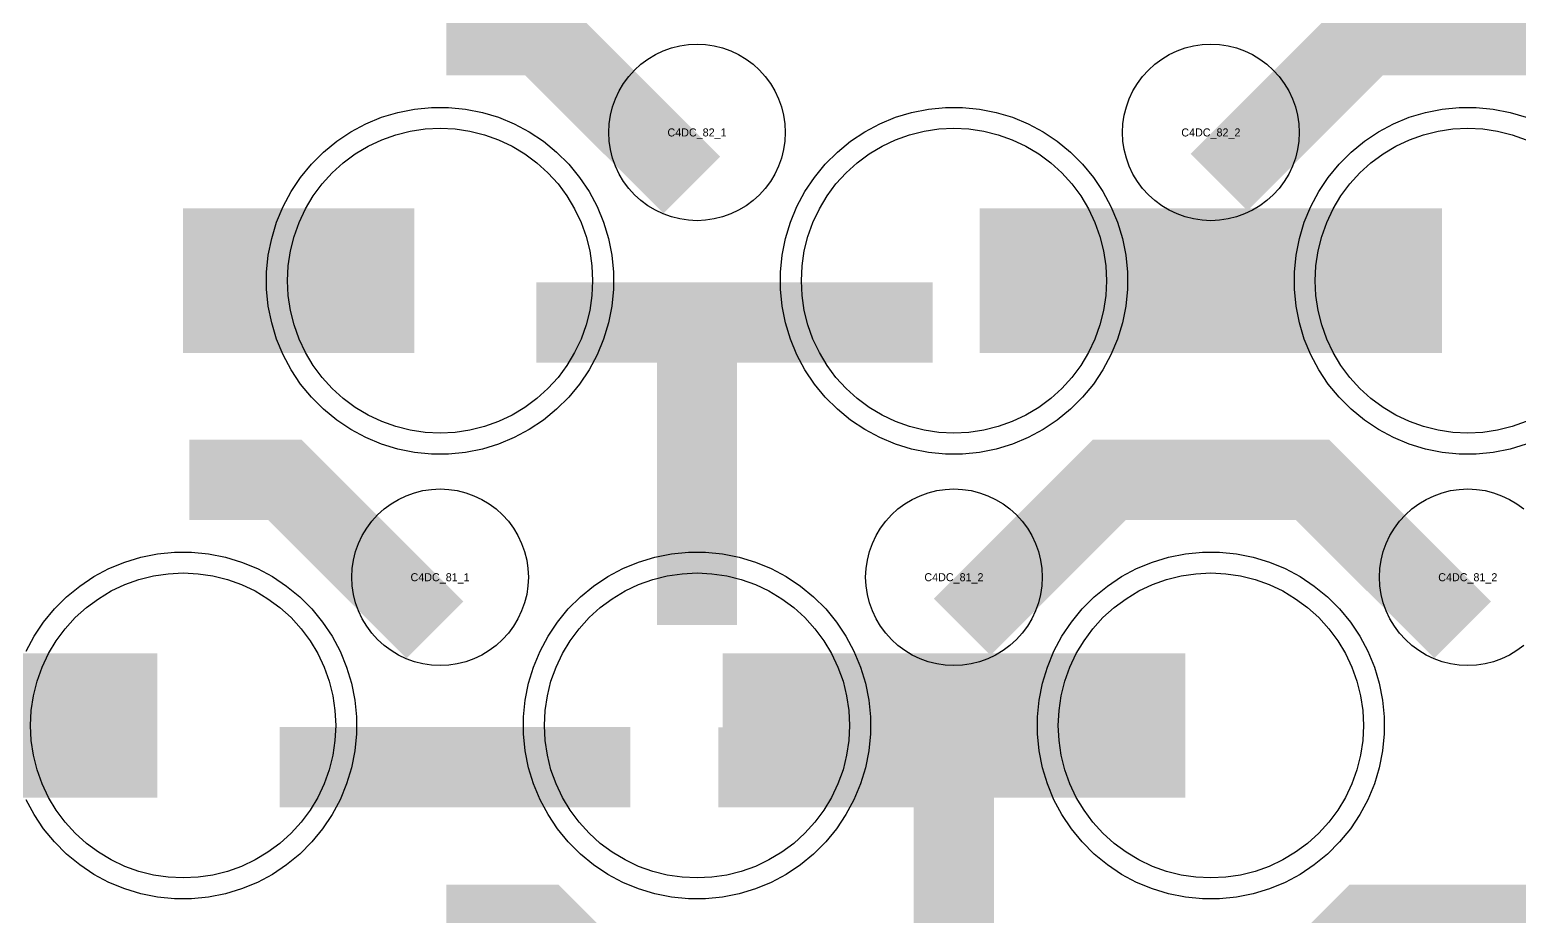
# Model space of a CAD drawing. Extents: x -11880 to 11880, y -14992 to 14992.
# Drawn here: x -11647.8 to -11184, y -3675.3 to -3399.1 of the extents above; entities that cross this region are included whole.
import ezdxf
from ezdxf.enums import TextEntityAlignment as Align

# ---------------------------------------------------------------- set-up
doc = ezdxf.new("R2010")
doc.units = 0
doc.header["$MEASUREMENT"] = 0
for name, color, linetype in [('GDS_775_DT_237', 138, 'CONTINUOUS'), ('RDL1_FS', 34, 'CONTINUOUS'), ('RDL_BS', 160, 'CONTINUOUS')]:
    doc.layers.add(name, color=color, linetype=linetype)

msp = doc.modelspace()

# ---------------------------------------------------------------- linework, layer by layer
at = {"layer": 'RDL1_FS'}
for points in [[(-11520, -3524.819), (-11524.657, -3524.59), (-11529.268, -3523.906), (-11533.791, -3522.774), (-11538.181, -3521.202), (-11542.395, -3519.21), (-11546.395, -3516.812), (-11550.14, -3514.034), (-11553.594, -3510.904), (-11556.724, -3507.45), (-11559.502, -3503.705), (-11561.9, -3499.705), (-11563.892, -3495.491), (-11565.464, -3491.101), (-11566.596, -3486.578), (-11567.28, -3481.967), (-11567.509, -3477.31), (-11567.28, -3472.653), (-11566.596, -3468.042), (-11565.464, -3463.519), (-11563.892, -3459.129), (-11561.9, -3454.915), (-11559.502, -3450.915), (-11556.724, -3447.17), (-11553.594, -3443.716), (-11550.14, -3440.586), (-11546.395, -3437.808), (-11542.395, -3435.41), (-11538.181, -3433.418), (-11533.791, -3431.846), (-11529.268, -3430.714), (-11524.657, -3430.03), (-11520, -3429.801), (-11515.343, -3430.03), (-11510.732, -3430.714), (-11506.209, -3431.846), (-11501.819, -3433.418), (-11497.605, -3435.41), (-11493.605, -3437.808), (-11489.86, -3440.586), (-11486.406, -3443.716), (-11483.276, -3447.17), (-11480.498, -3450.915), (-11478.1, -3454.915), (-11476.108, -3459.129), (-11474.536, -3463.519), (-11473.404, -3468.042), (-11472.72, -3472.653), (-11472.491, -3477.31), (-11472.72, -3481.967), (-11473.404, -3486.578), (-11474.536, -3491.101), (-11476.108, -3495.491), (-11478.1, -3499.705), (-11480.498, -3503.705), (-11483.276, -3507.45), (-11486.406, -3510.904), (-11489.86, -3514.034), (-11493.605, -3516.812), (-11497.605, -3519.21), (-11501.819, -3521.202), (-11506.209, -3522.774), (-11510.732, -3523.906), (-11515.343, -3524.59)], [(-11360, -3524.819), (-11364.657, -3524.59), (-11369.268, -3523.906), (-11373.791, -3522.774), (-11378.181, -3521.202), (-11382.395, -3519.21), (-11386.395, -3516.812), (-11390.14, -3514.034), (-11393.594, -3510.904), (-11396.724, -3507.45), (-11399.502, -3503.705), (-11401.9, -3499.705), (-11403.892, -3495.491), (-11405.464, -3491.101), (-11406.596, -3486.578), (-11407.28, -3481.967), (-11407.509, -3477.31), (-11407.28, -3472.653), (-11406.596, -3468.042), (-11405.464, -3463.519), (-11403.892, -3459.129), (-11401.9, -3454.915), (-11399.502, -3450.915), (-11396.724, -3447.17), (-11393.594, -3443.716), (-11390.14, -3440.586), (-11386.395, -3437.808), (-11382.395, -3435.41), (-11378.181, -3433.418), (-11373.791, -3431.846), (-11369.268, -3430.714), (-11364.657, -3430.03), (-11360, -3429.801), (-11355.343, -3430.03), (-11350.732, -3430.714), (-11346.209, -3431.846), (-11341.819, -3433.418), (-11337.605, -3435.41), (-11333.605, -3437.808), (-11329.86, -3440.586), (-11326.406, -3443.716), (-11323.276, -3447.17), (-11320.498, -3450.915), (-11318.1, -3454.915), (-11316.108, -3459.129), (-11314.536, -3463.519), (-11313.404, -3468.042), (-11312.72, -3472.653), (-11312.491, -3477.31), (-11312.72, -3481.967), (-11313.404, -3486.578), (-11314.536, -3491.101), (-11316.108, -3495.491), (-11318.1, -3499.705), (-11320.498, -3503.705), (-11323.276, -3507.45), (-11326.406, -3510.904), (-11329.86, -3514.034), (-11333.605, -3516.812), (-11337.605, -3519.21), (-11341.819, -3521.202), (-11346.209, -3522.774), (-11350.732, -3523.906), (-11355.343, -3524.59)], [(-11600, -3663.384), (-11604.657, -3663.155), (-11609.268, -3662.471), (-11613.791, -3661.339), (-11618.181, -3659.767), (-11622.395, -3657.775), (-11626.395, -3655.377), (-11630.14, -3652.599), (-11633.594, -3649.469), (-11636.724, -3646.015), (-11639.502, -3642.27), (-11641.9, -3638.27), (-11643.892, -3634.056), (-11645.464, -3629.666), (-11646.596, -3625.143), (-11647.28, -3620.532), (-11647.509, -3615.875), (-11647.28, -3611.218), (-11646.596, -3606.607), (-11645.464, -3602.084), (-11643.892, -3597.694), (-11641.9, -3593.48), (-11639.502, -3589.48), (-11636.724, -3585.735), (-11633.594, -3582.281), (-11630.14, -3579.151), (-11626.395, -3576.373), (-11622.395, -3573.975), (-11618.181, -3571.983), (-11613.791, -3570.411), (-11609.268, -3569.279), (-11604.657, -3568.595), (-11600, -3568.366), (-11595.343, -3568.595), (-11590.732, -3569.279), (-11586.209, -3570.411), (-11581.819, -3571.983), (-11577.605, -3573.975), (-11573.605, -3576.373), (-11569.86, -3579.151), (-11566.406, -3582.281), (-11563.276, -3585.735), (-11560.498, -3589.48), (-11558.1, -3593.48), (-11556.108, -3597.694), (-11554.536, -3602.084), (-11553.404, -3606.607), (-11552.72, -3611.218), (-11552.491, -3615.875), (-11552.72, -3620.532), (-11553.404, -3625.143), (-11554.536, -3629.666), (-11556.108, -3634.056), (-11558.1, -3638.27), (-11560.498, -3642.27), (-11563.276, -3646.015), (-11566.406, -3649.469), (-11569.86, -3652.599), (-11573.605, -3655.377), (-11577.605, -3657.775), (-11581.819, -3659.767), (-11586.209, -3661.339), (-11590.732, -3662.471), (-11595.343, -3663.155)], [(-11440, -3663.384), (-11444.657, -3663.155), (-11449.268, -3662.471), (-11453.791, -3661.339), (-11458.181, -3659.767), (-11462.395, -3657.775), (-11466.395, -3655.377), (-11470.14, -3652.599), (-11473.594, -3649.469), (-11476.724, -3646.015), (-11479.502, -3642.27), (-11481.9, -3638.27), (-11483.892, -3634.056), (-11485.464, -3629.666), (-11486.596, -3625.143), (-11487.28, -3620.532), (-11487.509, -3615.875), (-11487.28, -3611.218), (-11486.596, -3606.607), (-11485.464, -3602.084), (-11483.892, -3597.694), (-11481.9, -3593.48), (-11479.502, -3589.48), (-11476.724, -3585.735), (-11473.594, -3582.281), (-11470.14, -3579.151), (-11466.395, -3576.373), (-11462.395, -3573.975), (-11458.181, -3571.983), (-11453.791, -3570.411), (-11449.268, -3569.279), (-11444.657, -3568.595), (-11440, -3568.366), (-11435.343, -3568.595), (-11430.732, -3569.279), (-11426.209, -3570.411), (-11421.819, -3571.983), (-11417.605, -3573.975), (-11413.605, -3576.373), (-11409.86, -3579.151), (-11406.406, -3582.281), (-11403.276, -3585.735), (-11400.498, -3589.48), (-11398.1, -3593.48), (-11396.108, -3597.694), (-11394.536, -3602.084), (-11393.404, -3606.607), (-11392.72, -3611.218), (-11392.491, -3615.875), (-11392.72, -3620.532), (-11393.404, -3625.143), (-11394.536, -3629.666), (-11396.108, -3634.056), (-11398.1, -3638.27), (-11400.498, -3642.27), (-11403.276, -3646.015), (-11406.406, -3649.469), (-11409.86, -3652.599), (-11413.605, -3655.377), (-11417.605, -3657.775), (-11421.819, -3659.767), (-11426.209, -3661.339), (-11430.732, -3662.471), (-11435.343, -3663.155)], [(-11280, -3663.384), (-11284.657, -3663.155), (-11289.268, -3662.471), (-11293.791, -3661.339), (-11298.181, -3659.767), (-11302.395, -3657.775), (-11306.395, -3655.377), (-11310.14, -3652.599), (-11313.594, -3649.469), (-11316.724, -3646.015), (-11319.502, -3642.27), (-11321.9, -3638.27), (-11323.892, -3634.056), (-11325.464, -3629.666), (-11326.596, -3625.143), (-11327.28, -3620.532), (-11327.509, -3615.875), (-11327.28, -3611.218), (-11326.596, -3606.607), (-11325.464, -3602.084), (-11323.892, -3597.694), (-11321.9, -3593.48), (-11319.502, -3589.48), (-11316.724, -3585.735), (-11313.594, -3582.281), (-11310.14, -3579.151), (-11306.395, -3576.373), (-11302.395, -3573.975), (-11298.181, -3571.983), (-11293.791, -3570.411), (-11289.268, -3569.279), (-11284.657, -3568.595), (-11280, -3568.366), (-11275.343, -3568.595), (-11270.732, -3569.279), (-11266.209, -3570.411), (-11261.819, -3571.983), (-11257.605, -3573.975), (-11253.605, -3576.373), (-11249.86, -3579.151), (-11246.406, -3582.281), (-11243.276, -3585.735), (-11240.498, -3589.48), (-11238.1, -3593.48), (-11236.108, -3597.694), (-11234.536, -3602.084), (-11233.404, -3606.607), (-11232.72, -3611.218), (-11232.491, -3615.875), (-11232.72, -3620.532), (-11233.404, -3625.143), (-11234.536, -3629.666), (-11236.108, -3634.056), (-11238.1, -3638.27), (-11240.498, -3642.27), (-11243.276, -3646.015), (-11246.406, -3649.469), (-11249.86, -3652.599), (-11253.605, -3655.377), (-11257.605, -3657.775), (-11261.819, -3659.767), (-11266.209, -3661.339), (-11270.732, -3662.471), (-11275.343, -3663.155)]]:
    msp.add_lwpolyline(points, close=True, dxfattribs=at)
msp.add_lwpolyline([(-11181.819, -3521.202), (-11186.209, -3522.774), (-11190.732, -3523.906), (-11195.343, -3524.59), (-11200, -3524.819), (-11204.657, -3524.59), (-11209.268, -3523.906), (-11213.791, -3522.774), (-11218.181, -3521.202), (-11222.395, -3519.21), (-11226.395, -3516.812), (-11230.14, -3514.034), (-11233.594, -3510.904), (-11236.724, -3507.45), (-11239.502, -3503.705), (-11241.9, -3499.705), (-11243.892, -3495.491), (-11245.464, -3491.101), (-11246.596, -3486.578), (-11247.28, -3481.967), (-11247.509, -3477.31), (-11247.28, -3472.653), (-11246.596, -3468.042), (-11245.464, -3463.519), (-11243.892, -3459.129), (-11241.9, -3454.915), (-11239.502, -3450.915), (-11236.724, -3447.17), (-11233.594, -3443.716), (-11230.14, -3440.586), (-11226.395, -3437.808), (-11222.395, -3435.41), (-11218.181, -3433.418), (-11213.791, -3431.846), (-11209.268, -3430.714), (-11204.657, -3430.03), (-11200, -3429.801), (-11195.343, -3430.03), (-11190.732, -3430.714), (-11186.209, -3431.846), (-11181.819, -3433.418)], dxfattribs=at)
for points in [[(-11599.998, -3477.31, 45, 45, 0), (-11527.998, -3477.31, 45, 45, 0)], [(-11351.998, -3477.31, 45, 45, 0), (-11279.998, -3477.31, 45, 45, 0)], [(-11279.998, -3477.31, 45, 45, 0), (-11207.998, -3477.31, 45, 45, 0)], [(-11679.998, -3615.875, 45, 45, 0), (-11607.998, -3615.875, 45, 45, 0)], [(-11431.998, -3615.875, 45, 45, 0), (-11359.998, -3615.875, 45, 45, 0)], [(-11359.998, -3615.875, 45, 45, 0), (-11287.998, -3615.875, 45, 45, 0)]]:
    msp.add_lwpolyline(points, format="xyseb", dxfattribs=at)
at = {"layer": 'RDL_BS'}
for points in [[(-11441.599, -3447.523, 25, 25, 0), (-11488.313, -3400.809, 25, 25, 0), (-11518.071, -3400.809, 25, 25, 0)], [(-11277.438, -3446.624, 25, 25, 0), (-11231.623, -3400.809, 25, 25, 0), (-11198.07, -3400.809, 25, 25, 0)], [(-11121.599, -3447.523, 25, 25, 0), (-11168.313, -3400.809, 25, 25, 0), (-11198.071, -3400.809, 25, 25, 0)], [(-11440, -3584.62, 25, 25, 0), (-11440, -3477.843, 25, 25, 0)], [(-11440, -3584.62, 25, 25, 0), (-11440, -3477.843, 25, 25, 0)], [(-11489.984, -3490.323, 25, 25, 0), (-11380.719, -3490.323, 25, 25, 0)], [(-11452.5, -3490.343, 25, 25, 0), (-11387.833, -3490.343, 25, 25, 0)], [(-11452.5, -3490.343, 25, 25, 0), (-11366.667, -3490.343, 25, 25, 0)], [(-11521.599, -3586.088, 25, 25, 0), (-11568.313, -3539.374, 25, 25, 0), (-11598.071, -3539.374, 25, 25, 0)], [(-11357.438, -3585.189, 25, 25, 0), (-11311.623, -3539.374, 25, 25, 0), (-11278.07, -3539.374, 25, 25, 0)], [(-11201.599, -3586.088, 25, 25, 0), (-11248.313, -3539.374, 25, 25, 0), (-11278.071, -3539.374, 25, 25, 0)], [(-11360, -3723.185, 25, 25, 0), (-11360, -3616.408, 25, 25, 0)], [(-11360, -3723.185, 25, 25, 0), (-11360, -3616.408, 25, 25, 0)], [(-11569.984, -3628.888, 25, 25, 0), (-11460.719, -3628.888, 25, 25, 0)], [(-11347.5, -3628.908, 25, 25, 0), (-11433.333, -3628.908, 25, 25, 0)], [(-11347.5, -3628.908, 25, 25, 0), (-11412.167, -3628.908, 25, 25, 0)], [(-11441.599, -3724.653, 25, 25, 0), (-11488.313, -3677.939, 25, 25, 0), (-11518.071, -3677.939, 25, 25, 0)], [(-11277.438, -3723.754, 25, 25, 0), (-11231.623, -3677.939, 25, 25, 0), (-11198.07, -3677.939, 25, 25, 0)], [(-11121.599, -3724.653, 25, 25, 0), (-11168.313, -3677.939, 25, 25, 0), (-11198.071, -3677.939, 25, 25, 0)]]:
    msp.add_lwpolyline(points, format="xyseb", dxfattribs=at)
for points in [[(-11440, -3458.616), (-11442.693, -3458.484), (-11445.365, -3458.088), (-11447.984, -3457.431), (-11450.519, -3456.524), (-11452.956, -3455.372), (-11455.28, -3453.979), (-11457.443, -3452.376), (-11459.442, -3450.564), (-11461.254, -3448.565), (-11462.857, -3446.402), (-11464.25, -3444.078), (-11465.402, -3441.641), (-11466.309, -3439.106), (-11466.966, -3436.487), (-11467.362, -3433.815), (-11467.494, -3431.122), (-11467.362, -3428.429), (-11466.966, -3425.757), (-11466.309, -3423.138), (-11465.402, -3420.603), (-11464.25, -3418.166), (-11462.857, -3415.842), (-11461.254, -3413.679), (-11459.442, -3411.68), (-11457.443, -3409.868), (-11455.28, -3408.265), (-11452.956, -3406.872), (-11450.519, -3405.72), (-11447.984, -3404.813), (-11445.365, -3404.156), (-11442.693, -3403.76), (-11440, -3403.628), (-11437.307, -3403.76), (-11434.635, -3404.156), (-11432.016, -3404.813), (-11429.481, -3405.72), (-11427.044, -3406.872), (-11424.72, -3408.265), (-11422.557, -3409.868), (-11420.558, -3411.68), (-11418.746, -3413.679), (-11417.143, -3415.842), (-11415.75, -3418.166), (-11414.598, -3420.603), (-11413.691, -3423.138), (-11413.034, -3425.757), (-11412.638, -3428.429), (-11412.506, -3431.122), (-11412.638, -3433.815), (-11413.034, -3436.487), (-11413.691, -3439.106), (-11414.598, -3441.641), (-11415.75, -3444.078), (-11417.143, -3446.402), (-11418.746, -3448.565), (-11420.558, -3450.564), (-11422.557, -3452.376), (-11424.72, -3453.979), (-11427.044, -3455.372), (-11429.481, -3456.524), (-11432.016, -3457.431), (-11434.635, -3458.088), (-11437.307, -3458.484)], [(-11280, -3458.616), (-11282.693, -3458.484), (-11285.365, -3458.088), (-11287.984, -3457.431), (-11290.519, -3456.524), (-11292.956, -3455.372), (-11295.28, -3453.979), (-11297.443, -3452.376), (-11299.442, -3450.564), (-11301.254, -3448.565), (-11302.857, -3446.402), (-11304.25, -3444.078), (-11305.402, -3441.641), (-11306.309, -3439.106), (-11306.966, -3436.487), (-11307.362, -3433.815), (-11307.494, -3431.122), (-11307.362, -3428.429), (-11306.966, -3425.757), (-11306.309, -3423.138), (-11305.402, -3420.603), (-11304.25, -3418.166), (-11302.857, -3415.842), (-11301.254, -3413.679), (-11299.442, -3411.68), (-11297.443, -3409.868), (-11295.28, -3408.265), (-11292.956, -3406.872), (-11290.519, -3405.72), (-11287.984, -3404.813), (-11285.365, -3404.156), (-11282.693, -3403.76), (-11280, -3403.628), (-11277.307, -3403.76), (-11274.635, -3404.156), (-11272.016, -3404.813), (-11269.481, -3405.72), (-11267.044, -3406.872), (-11264.72, -3408.265), (-11262.557, -3409.868), (-11260.558, -3411.68), (-11258.746, -3413.679), (-11257.143, -3415.842), (-11255.75, -3418.166), (-11254.598, -3420.603), (-11253.691, -3423.138), (-11253.034, -3425.757), (-11252.638, -3428.429), (-11252.506, -3431.122), (-11252.638, -3433.815), (-11253.034, -3436.487), (-11253.691, -3439.106), (-11254.598, -3441.641), (-11255.75, -3444.078), (-11257.143, -3446.402), (-11258.746, -3448.565), (-11260.558, -3450.564), (-11262.557, -3452.376), (-11264.72, -3453.979), (-11267.044, -3455.372), (-11269.481, -3456.524), (-11272.016, -3457.431), (-11274.635, -3458.088), (-11277.307, -3458.484)], [(-11522.644, -3531.31), (-11527.938, -3530.793), (-11533.165, -3529.747), (-11538.205, -3528.216), (-11543.115, -3526.185), (-11547.777, -3523.693), (-11552.191, -3520.746), (-11556.292, -3517.384), (-11560.074, -3513.602), (-11563.436, -3509.501), (-11566.383, -3505.087), (-11568.875, -3500.425), (-11570.906, -3495.515), (-11572.437, -3490.475), (-11573.483, -3485.248), (-11574, -3479.954), (-11574, -3474.666), (-11573.483, -3469.372), (-11572.437, -3464.145), (-11570.906, -3459.105), (-11568.875, -3454.195), (-11566.383, -3449.533), (-11563.436, -3445.119), (-11560.074, -3441.018), (-11556.292, -3437.236), (-11552.191, -3433.874), (-11547.777, -3430.927), (-11543.115, -3428.435), (-11538.205, -3426.404), (-11533.165, -3424.873), (-11527.938, -3423.827), (-11522.644, -3423.31), (-11517.356, -3423.31), (-11512.062, -3423.827), (-11506.835, -3424.873), (-11501.795, -3426.404), (-11496.885, -3428.435), (-11492.223, -3430.927), (-11487.809, -3433.874), (-11483.708, -3437.236), (-11479.926, -3441.018), (-11476.564, -3445.119), (-11473.617, -3449.533), (-11471.125, -3454.195), (-11469.094, -3459.105), (-11467.563, -3464.145), (-11466.517, -3469.372), (-11466, -3474.666), (-11466, -3479.954), (-11466.517, -3485.248), (-11467.563, -3490.475), (-11469.094, -3495.515), (-11471.125, -3500.425), (-11473.617, -3505.087), (-11476.564, -3509.501), (-11479.926, -3513.602), (-11483.708, -3517.384), (-11487.809, -3520.746), (-11492.223, -3523.693), (-11496.885, -3526.185), (-11501.795, -3528.216), (-11506.835, -3529.747), (-11512.062, -3530.793), (-11517.356, -3531.31)], [(-11362.644, -3531.31), (-11367.938, -3530.793), (-11373.165, -3529.747), (-11378.205, -3528.216), (-11383.115, -3526.185), (-11387.777, -3523.693), (-11392.191, -3520.746), (-11396.292, -3517.384), (-11400.074, -3513.602), (-11403.436, -3509.501), (-11406.383, -3505.087), (-11408.875, -3500.425), (-11410.906, -3495.515), (-11412.437, -3490.475), (-11413.483, -3485.248), (-11414, -3479.954), (-11414, -3474.666), (-11413.483, -3469.372), (-11412.437, -3464.145), (-11410.906, -3459.105), (-11408.875, -3454.195), (-11406.383, -3449.533), (-11403.436, -3445.119), (-11400.074, -3441.018), (-11396.292, -3437.236), (-11392.191, -3433.874), (-11387.777, -3430.927), (-11383.115, -3428.435), (-11378.205, -3426.404), (-11373.165, -3424.873), (-11367.938, -3423.827), (-11362.644, -3423.31), (-11357.356, -3423.31), (-11352.062, -3423.827), (-11346.835, -3424.873), (-11341.795, -3426.404), (-11336.885, -3428.435), (-11332.223, -3430.927), (-11327.809, -3433.874), (-11323.708, -3437.236), (-11319.926, -3441.018), (-11316.564, -3445.119), (-11313.617, -3449.533), (-11311.125, -3454.195), (-11309.094, -3459.105), (-11307.563, -3464.145), (-11306.517, -3469.372), (-11306, -3474.666), (-11306, -3479.954), (-11306.517, -3485.248), (-11307.563, -3490.475), (-11309.094, -3495.515), (-11311.125, -3500.425), (-11313.617, -3505.087), (-11316.564, -3509.501), (-11319.926, -3513.602), (-11323.708, -3517.384), (-11327.809, -3520.746), (-11332.223, -3523.693), (-11336.885, -3526.185), (-11341.795, -3528.216), (-11346.835, -3529.747), (-11352.062, -3530.793), (-11357.356, -3531.31)], [(-11520, -3597.181), (-11522.693, -3597.049), (-11525.365, -3596.653), (-11527.984, -3595.996), (-11530.519, -3595.089), (-11532.956, -3593.937), (-11535.28, -3592.544), (-11537.443, -3590.941), (-11539.442, -3589.129), (-11541.254, -3587.13), (-11542.857, -3584.967), (-11544.25, -3582.643), (-11545.402, -3580.206), (-11546.309, -3577.671), (-11546.966, -3575.052), (-11547.362, -3572.38), (-11547.494, -3569.687), (-11547.362, -3566.994), (-11546.966, -3564.322), (-11546.309, -3561.703), (-11545.402, -3559.168), (-11544.25, -3556.731), (-11542.857, -3554.407), (-11541.254, -3552.244), (-11539.442, -3550.245), (-11537.443, -3548.433), (-11535.28, -3546.83), (-11532.956, -3545.437), (-11530.519, -3544.285), (-11527.984, -3543.378), (-11525.365, -3542.721), (-11522.693, -3542.325), (-11520, -3542.193), (-11517.307, -3542.325), (-11514.635, -3542.721), (-11512.016, -3543.378), (-11509.481, -3544.285), (-11507.044, -3545.437), (-11504.72, -3546.83), (-11502.557, -3548.433), (-11500.558, -3550.245), (-11498.746, -3552.244), (-11497.143, -3554.407), (-11495.75, -3556.731), (-11494.598, -3559.168), (-11493.691, -3561.703), (-11493.034, -3564.322), (-11492.638, -3566.994), (-11492.506, -3569.687), (-11492.638, -3572.38), (-11493.034, -3575.052), (-11493.691, -3577.671), (-11494.598, -3580.206), (-11495.75, -3582.643), (-11497.143, -3584.967), (-11498.746, -3587.13), (-11500.558, -3589.129), (-11502.557, -3590.941), (-11504.72, -3592.544), (-11507.044, -3593.937), (-11509.481, -3595.089), (-11512.016, -3595.996), (-11514.635, -3596.653), (-11517.307, -3597.049)], [(-11360, -3597.181), (-11362.693, -3597.049), (-11365.365, -3596.653), (-11367.984, -3595.996), (-11370.519, -3595.089), (-11372.956, -3593.937), (-11375.28, -3592.544), (-11377.443, -3590.941), (-11379.442, -3589.129), (-11381.254, -3587.13), (-11382.857, -3584.967), (-11384.25, -3582.643), (-11385.402, -3580.206), (-11386.309, -3577.671), (-11386.966, -3575.052), (-11387.362, -3572.38), (-11387.494, -3569.687), (-11387.362, -3566.994), (-11386.966, -3564.322), (-11386.309, -3561.703), (-11385.402, -3559.168), (-11384.25, -3556.731), (-11382.857, -3554.407), (-11381.254, -3552.244), (-11379.442, -3550.245), (-11377.443, -3548.433), (-11375.28, -3546.83), (-11372.956, -3545.437), (-11370.519, -3544.285), (-11367.984, -3543.378), (-11365.365, -3542.721), (-11362.693, -3542.325), (-11360, -3542.193), (-11357.307, -3542.325), (-11354.635, -3542.721), (-11352.016, -3543.378), (-11349.481, -3544.285), (-11347.044, -3545.437), (-11344.72, -3546.83), (-11342.557, -3548.433), (-11340.558, -3550.245), (-11338.746, -3552.244), (-11337.143, -3554.407), (-11335.75, -3556.731), (-11334.598, -3559.168), (-11333.691, -3561.703), (-11333.034, -3564.322), (-11332.638, -3566.994), (-11332.506, -3569.687), (-11332.638, -3572.38), (-11333.034, -3575.052), (-11333.691, -3577.671), (-11334.598, -3580.206), (-11335.75, -3582.643), (-11337.143, -3584.967), (-11338.746, -3587.13), (-11340.558, -3589.129), (-11342.557, -3590.941), (-11344.72, -3592.544), (-11347.044, -3593.937), (-11349.481, -3595.089), (-11352.016, -3595.996), (-11354.635, -3596.653), (-11357.307, -3597.049)], [(-11442.644, -3669.875), (-11447.938, -3669.358), (-11453.165, -3668.312), (-11458.205, -3666.781), (-11463.115, -3664.75), (-11467.777, -3662.258), (-11472.191, -3659.311), (-11476.292, -3655.949), (-11480.074, -3652.167), (-11483.436, -3648.066), (-11486.383, -3643.652), (-11488.875, -3638.99), (-11490.906, -3634.08), (-11492.437, -3629.04), (-11493.483, -3623.813), (-11494, -3618.519), (-11494, -3613.231), (-11493.483, -3607.937), (-11492.437, -3602.71), (-11490.906, -3597.67), (-11488.875, -3592.76), (-11486.383, -3588.098), (-11483.436, -3583.684), (-11480.074, -3579.583), (-11476.292, -3575.801), (-11472.191, -3572.439), (-11467.777, -3569.492), (-11463.115, -3567), (-11458.205, -3564.969), (-11453.165, -3563.438), (-11447.938, -3562.392), (-11442.644, -3561.875), (-11437.356, -3561.875), (-11432.062, -3562.392), (-11426.835, -3563.438), (-11421.795, -3564.969), (-11416.885, -3567), (-11412.223, -3569.492), (-11407.809, -3572.439), (-11403.708, -3575.801), (-11399.926, -3579.583), (-11396.564, -3583.684), (-11393.617, -3588.098), (-11391.125, -3592.76), (-11389.094, -3597.67), (-11387.563, -3602.71), (-11386.517, -3607.937), (-11386, -3613.231), (-11386, -3618.519), (-11386.517, -3623.813), (-11387.563, -3629.04), (-11389.094, -3634.08), (-11391.125, -3638.99), (-11393.617, -3643.652), (-11396.564, -3648.066), (-11399.926, -3652.167), (-11403.708, -3655.949), (-11407.809, -3659.311), (-11412.223, -3662.258), (-11416.885, -3664.75), (-11421.795, -3666.781), (-11426.835, -3668.312), (-11432.062, -3669.358), (-11437.356, -3669.875)], [(-11282.644, -3669.875), (-11287.938, -3669.358), (-11293.165, -3668.312), (-11298.205, -3666.781), (-11303.115, -3664.75), (-11307.777, -3662.258), (-11312.191, -3659.311), (-11316.292, -3655.949), (-11320.074, -3652.167), (-11323.436, -3648.066), (-11326.383, -3643.652), (-11328.875, -3638.99), (-11330.906, -3634.08), (-11332.437, -3629.04), (-11333.483, -3623.813), (-11334, -3618.519), (-11334, -3613.231), (-11333.483, -3607.937), (-11332.437, -3602.71), (-11330.906, -3597.67), (-11328.875, -3592.76), (-11326.383, -3588.098), (-11323.436, -3583.684), (-11320.074, -3579.583), (-11316.292, -3575.801), (-11312.191, -3572.439), (-11307.777, -3569.492), (-11303.115, -3567), (-11298.205, -3564.969), (-11293.165, -3563.438), (-11287.938, -3562.392), (-11282.644, -3561.875), (-11277.356, -3561.875), (-11272.062, -3562.392), (-11266.835, -3563.438), (-11261.795, -3564.969), (-11256.885, -3567), (-11252.223, -3569.492), (-11247.809, -3572.439), (-11243.708, -3575.801), (-11239.926, -3579.583), (-11236.564, -3583.684), (-11233.617, -3588.098), (-11231.125, -3592.76), (-11229.094, -3597.67), (-11227.563, -3602.71), (-11226.517, -3607.937), (-11226, -3613.231), (-11226, -3618.519), (-11226.517, -3623.813), (-11227.563, -3629.04), (-11229.094, -3634.08), (-11231.125, -3638.99), (-11233.617, -3643.652), (-11236.564, -3648.066), (-11239.926, -3652.167), (-11243.708, -3655.949), (-11247.809, -3659.311), (-11252.223, -3662.258), (-11256.885, -3664.75), (-11261.795, -3666.781), (-11266.835, -3668.312), (-11272.062, -3669.358), (-11277.356, -3669.875)]]:
    msp.add_lwpolyline(points, close=True, dxfattribs=at)
for points in [[(-11181.795, -3528.216), (-11186.835, -3529.747), (-11192.062, -3530.793), (-11197.356, -3531.31), (-11202.644, -3531.31), (-11207.938, -3530.793), (-11213.165, -3529.747), (-11218.205, -3528.216), (-11223.115, -3526.185), (-11227.777, -3523.693), (-11232.191, -3520.746), (-11236.292, -3517.384), (-11240.074, -3513.602), (-11243.436, -3509.501), (-11246.383, -3505.087), (-11248.875, -3500.425), (-11250.906, -3495.515), (-11252.437, -3490.475), (-11253.483, -3485.248), (-11254, -3479.954), (-11254, -3474.666), (-11253.483, -3469.372), (-11252.437, -3464.145), (-11250.906, -3459.105), (-11248.875, -3454.195), (-11246.383, -3449.533), (-11243.436, -3445.119), (-11240.074, -3441.018), (-11236.292, -3437.236), (-11232.191, -3433.874), (-11227.777, -3430.927), (-11223.115, -3428.435), (-11218.205, -3426.404), (-11213.165, -3424.873), (-11207.938, -3423.827), (-11202.644, -3423.31), (-11197.356, -3423.31), (-11192.062, -3423.827), (-11186.835, -3424.873), (-11181.795, -3426.404)], [(-11182.557, -3590.941), (-11184.72, -3592.544), (-11187.044, -3593.937), (-11189.481, -3595.089), (-11192.016, -3595.996), (-11194.635, -3596.653), (-11197.307, -3597.049), (-11200, -3597.181), (-11202.693, -3597.049), (-11205.365, -3596.653), (-11207.984, -3595.996), (-11210.519, -3595.089), (-11212.956, -3593.937), (-11215.28, -3592.544), (-11217.443, -3590.941), (-11219.442, -3589.129), (-11221.254, -3587.13), (-11222.857, -3584.967), (-11224.25, -3582.643), (-11225.402, -3580.206), (-11226.309, -3577.671), (-11226.966, -3575.052), (-11227.362, -3572.38), (-11227.494, -3569.687), (-11227.362, -3566.994), (-11226.966, -3564.322), (-11226.309, -3561.703), (-11225.402, -3559.168), (-11224.25, -3556.731), (-11222.857, -3554.407), (-11221.254, -3552.244), (-11219.442, -3550.245), (-11217.443, -3548.433), (-11215.28, -3546.83), (-11212.956, -3545.437), (-11210.519, -3544.285), (-11207.984, -3543.378), (-11205.365, -3542.721), (-11202.693, -3542.325), (-11200, -3542.193), (-11197.307, -3542.325), (-11194.635, -3542.721), (-11192.016, -3543.378), (-11189.481, -3544.285), (-11187.044, -3545.437), (-11184.72, -3546.83), (-11182.557, -3548.433)], [(-11648.875, -3592.76), (-11646.383, -3588.098), (-11643.436, -3583.684), (-11640.074, -3579.583), (-11636.292, -3575.801), (-11632.191, -3572.439), (-11627.777, -3569.492), (-11623.115, -3567), (-11618.205, -3564.969), (-11613.165, -3563.438), (-11607.938, -3562.392), (-11602.644, -3561.875), (-11597.356, -3561.875), (-11592.062, -3562.392), (-11586.835, -3563.438), (-11581.795, -3564.969), (-11576.885, -3567), (-11572.223, -3569.492), (-11567.809, -3572.439), (-11563.708, -3575.801), (-11559.926, -3579.583), (-11556.564, -3583.684), (-11553.617, -3588.098), (-11551.125, -3592.76), (-11549.094, -3597.67), (-11547.563, -3602.71), (-11546.517, -3607.937), (-11546, -3613.231), (-11546, -3618.519), (-11546.517, -3623.813), (-11547.563, -3629.04), (-11549.094, -3634.08), (-11551.125, -3638.99), (-11553.617, -3643.652), (-11556.564, -3648.066), (-11559.926, -3652.167), (-11563.708, -3655.949), (-11567.809, -3659.311), (-11572.223, -3662.258), (-11576.885, -3664.75), (-11581.795, -3666.781), (-11586.835, -3668.312), (-11592.062, -3669.358), (-11597.356, -3669.875), (-11602.644, -3669.875), (-11607.938, -3669.358), (-11613.165, -3668.312), (-11618.205, -3666.781), (-11623.115, -3664.75), (-11627.777, -3662.258), (-11632.191, -3659.311), (-11636.292, -3655.949), (-11640.074, -3652.167), (-11643.436, -3648.066), (-11646.383, -3643.652), (-11648.875, -3638.99)]]:
    msp.add_lwpolyline(points, dxfattribs=at)

# ---------------------------------------------------------------- texts
at = {"layer": 'GDS_775_DT_237'}
for s, p in [('C4DC_82_1', (-11440, -3431.122)), ('C4DC_82_1', (-11440, -3431.122)), ('C4DC_82_2', (-11280, -3431.122)), ('C4DC_82_2', (-11280, -3431.122)), ('C4DC_81_1', (-11520, -3569.687)), ('C4DC_81_1', (-11520, -3569.687)), ('C4DC_81_2', (-11360, -3569.687)), ('C4DC_81_2', (-11360, -3569.687)), ('C4DC_81_2', (-11200, -3569.687)), ('C4DC_81_2', (-11200, -3569.687))]:
    msp.add_text(s, height=2.5, dxfattribs=at).set_placement(p, align=Align.MIDDLE_CENTER)

doc.saveas('drawing.dxf')
